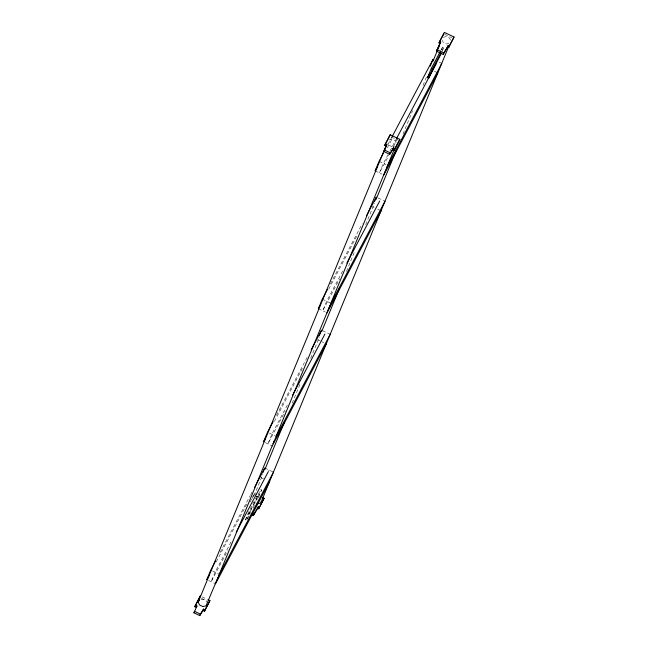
<?xml version="1.0" encoding="UTF-8"?>
<svg xmlns="http://www.w3.org/2000/svg" width="648" height="648" viewBox="0 0 648 648"><rect width="100%" height="100%" fill="white"/><g stroke="black" fill="none" stroke-linecap="round" stroke-linejoin="round"><path stroke-width="0.49" stroke-dasharray="3.24 2.43" d="M254.105 495.688L262.95 474.198M292.199 403.169L300.275 383.543M310.667 358.312L319.513 336.814M346.453 271.399L354.529 251.772M365.691 224.67L374.536 203.18M403.007 134.023L412.63 110.654M423.023 85.423L426.87 76.083M245.365 520.069L249.172 510.818L250.282 511.345L246.467 520.603L245.365 520.069L256.697 498.668L260.504 489.418L261.614 489.945L257.799 499.195L256.697 498.668M441.507 49.791L442.649 47.012L443.759 47.547L442.236 51.249M268.418 471.841L269.131 470.108M387.982 144.447L392.21 136.461M387.342 147.785L392.51 138.024M440.762 50.585L442.649 47.012M442.341 50.22L443.759 47.547M388.095 154.516L383.397 163.393L379.461 172.935L388.865 155.188M389.975 150.96L396.082 139.425M393.563 146.31L397.321 139.207M330.278 284.091L362.24 223.738M328.698 289.202L357.842 234.171M342.614 271.083L326.632 301.255L322.696 310.805L339.617 278.851M276.437 415.376L307.93 355.906M274.388 421.378L303.053 367.23M287.356 405.024L271.844 434.314L267.916 443.864L285.306 411.026M220.142 552.355L250.225 495.55M250.695 494.659L252.104 492.002M216.213 561.905L247.236 503.318M250.12 501.868L254.024 494.497M252.113 498.434L253.846 495.153L258.244 497.259M231.061 542.003L215.087 572.184L211.151 581.734L227.602 550.662M250.12 509.036L258.147 493.873M250.282 511.345L261.614 489.945M247.415 518.821L250.25 513.467M253.076 508.113L254.494 505.44M443.151 37.22L446.342 36.612L449.582 38.159L450.627 40.257M448.894 43.521L446.496 43.983L443.264 42.436L442.22 40.33M388.751 139.968L391.943 139.361L395.183 140.908L396.22 143.006M392.899 146.578L394.494 146.27M201.034 599.457L202.638 599.149L205.878 600.704L206.566 602.105M248.84 511.758L250.517 512.552M248.233 513.24L249.909 514.034M444.641 34.304L451.672 37.665M439.174 62.143L441.782 63.391M434.379 71.272L437.854 72.932M391.335 137.052L397.491 140M392.097 146.732L388.857 145.184L387.82 143.078M379.056 161.32L385.997 164.633M375.127 170.861L382.069 174.182M378.076 197.932L385.017 201.253M372.406 206.655L374.147 207.481M377.614 209.142L381.089 210.803M322.291 299.182L330.099 302.916M318.362 308.731L325.304 312.053M322.421 330.577L330.237 334.311M317.625 339.714L320.225 340.953M321.967 341.788L323.7 342.614M269.244 433.075L276.186 436.396M265.316 442.616L272.257 445.937M264.789 468.034L273.472 472.181M260.861 477.584L263.469 478.823M254.453 493.679L257.094 494.934M257.037 496.409L258.657 497.178M253.951 502.232L255.571 503.002M212.479 570.945L219.421 574.258M208.551 580.486L215.492 583.808M202.03 596.849L207.303 599.376M201.415 598.331L206.696 600.85"/><path stroke-width="0.97" d="M194.789 606.69L200.264 596.006L194.789 606.69L196.336 607.435L196.952 605.953L195.396 605.216M383.875 151.543L386.257 146.156L384.701 145.419L390.185 134.735L399.856 139.361L394.373 150.044L392.826 149.299L389.691 154.321L383.875 151.543L386.864 144.682L385.309 143.937M390.185 134.735L384.701 145.419M218.036 577.336L205.983 605.912L202.792 606.528L199.552 604.981L198.167 602.178L386.313 145.184M193.954 612.814L194.57 611.339L200.386 614.118L203.513 609.096L205.068 609.841L204.46 611.315L202.905 610.578L199.778 615.6L193.954 612.814L196.952 605.953M386.257 146.156L386.864 144.682M199.778 615.6L200.386 614.118M389.691 154.321L393.433 147.817L394.988 148.562L394.373 150.044M202.905 610.578L203.513 609.096M392.826 149.299L393.433 147.817M218.805 575.465L272.29 445.565M273.059 443.694L274.209 440.891M276.137 436.217L330.002 305.386M330.772 303.515L385.795 169.873M386.564 168.002L394.648 148.376M436.477 51.168L440.073 43.408L438.996 42.89L439.603 41.407L444.374 32.4L454.046 37.025L448.659 47.515L447.582 46.996L443.167 54.359L436.477 51.168L440.68 41.926L439.603 41.407M208.186 599.797L209.944 600.631L204.46 611.315M263.007 472.376L264.789 468.034L254.453 487.563M319.415 335.372L321.554 330.164L311.218 349.693M374.552 201.447L376.342 197.105L366.468 215.744M430.248 66.177L433.099 59.235L392.21 136.461M440.073 43.408L440.68 41.926M264.878 469.525L284.504 421.864M321.821 331.209L339.52 288.222M376.075 199.438L396.471 149.907M433.026 61.131L437.254 50.844M438.024 48.981L439.182 46.178M441.474 53.096L428.612 78.197L427.51 77.671L431.317 68.421L439.822 52.367M428.612 78.197L432.427 68.947L440.924 52.893M439.822 52.755L440.438 51.281L437.092 49.685M253.246 515.638L258.269 506.793L259.354 507.311L258.746 508.793L257.661 508.267L253.246 515.638L251.578 514.836M443.167 54.359L448.189 45.514L449.275 46.032L448.659 47.515M257.661 508.267L258.269 506.793M447.582 46.996L448.189 45.514M449.048 45.635L261.662 500.758L260.383 503.172L257.191 503.78M262.367 497.462L264.125 498.296L258.746 508.793M438.996 42.89L443.767 33.882M383.284 153.325L379.056 161.32L375.127 170.861L377.006 167.314M427.51 77.671L429.397 74.107M396.552 138.534L436.031 63.974M394.988 148.562L399.856 139.361M449.275 46.032L454.046 37.025M441.782 63.391L387.731 165.467L383.802 175.017L437.854 72.932M327.459 289.421L322.291 299.182L318.362 308.731L319.772 306.067M346.842 263.088L379.736 200.953M385.017 201.253L330.966 303.337L327.038 312.879L381.089 210.803M273.148 421.589L267.511 432.24L263.574 441.79L265.461 438.242M292.523 395.264L324.956 334.012M330.237 334.311L276.186 436.396L272.257 445.937L326.3 343.861M215.444 561.233L210.746 570.11L206.817 579.66L209.166 575.221M198.167 602.178L199.438 599.765M236.237 532.243L268.191 471.882M273.472 472.181L219.421 574.258L215.492 583.808L269.544 481.731M205.068 609.841L209.944 600.631M259.354 507.311L264.125 498.296M431.317 68.421L432.427 68.947M384.483 150.061L390.307 152.847M440.438 51.281L443.775 52.885M252.185 513.354L253.854 514.156"/></g></svg>
